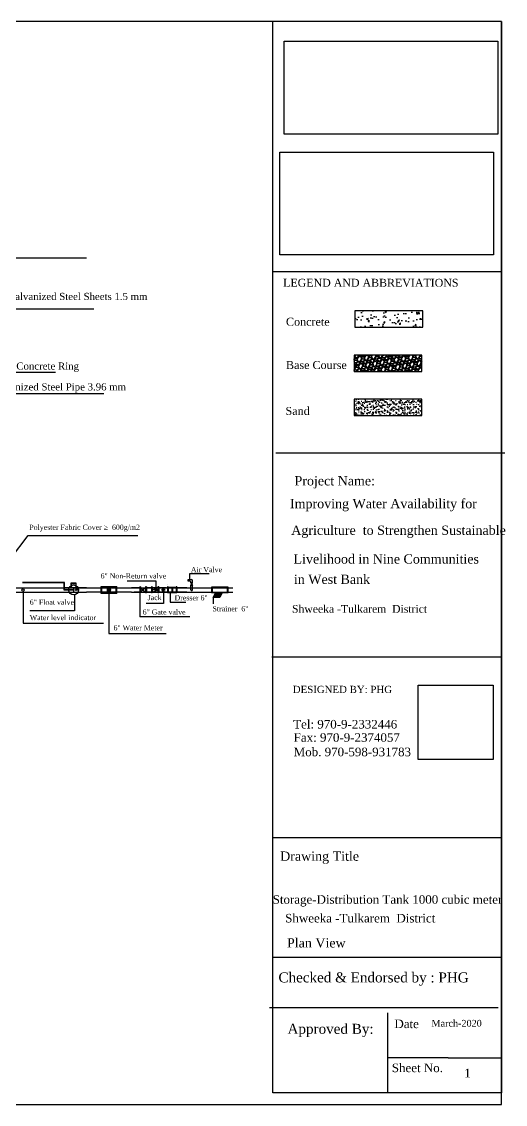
# Model space of a CAD drawing. Header units: centimetres. Extents: x 19229 to 39050, y 7691 to 15397.
# Drawn here: x 37359 to 39050, y 11608 to 15397 of the extents above; entities that cross this region are included whole.
import ezdxf
from ezdxf.enums import TextEntityAlignment as Align

# ---------------------------------------------------------------- set-up
doc = ezdxf.new("R2010")
doc.units = ezdxf.units.CM
doc.layers.get('0').update_dxf_attribs({"linetype": 'CONTINUOUS'})
for name, color, linetype in [('DIM6', 180, 'CONTINUOUS'), ('FRAME', 7, 'CONTINUOUS'), ('TEXT', 7, 'CONTINUOUS')]:
    doc.layers.add(name, color=color, linetype=linetype)
doc.styles.get("Standard").update_dxf_attribs({"font": 'times.ttf', "height": 20})
doc.styles.add('style3', font='times.ttf', dxfattribs={"height": 25})
picture_1 = doc.add_image_def('image1.jpg', size_in_pixel=(1648, 719))
picture_2 = doc.add_image_def('image2.jpg', size_in_pixel=(712, 343))
picture_3 = doc.add_image_def('image3.jpg', size_in_pixel=(345, 343))

msp = doc.modelspace()

# ---------------------------------------------------------------- hatches: boundary and pattern name
at = {"ltscale": 20}
h = msp.add_hatch(dxfattribs=at)
h.set_pattern_fill('AR-CONC', scale=0.3, angle=0.05)
h.set_pattern_definition([(50.05, (-9758.573, -7235.83), (54.659553, -4.734028), [5.715, -62.865]), (355.05, (-9758.573, -7235.83), (-10.62304, 57.307805), [4.572, -50.292175]), (100.50144, (-9754.02, -7236.226), (44.03651, 52.573775), [4.857, -53.427073]), (46.2342, (-9758.586, -7220.59), (81.33469, -12.541725), [8.5725, -94.2975]), (96.68556, (-9751.81, -7221.64), (71.15644, 74.28996), [7.28551, -80.14068]), (351.23415, (-9758.59, -7220.59), (71.15644, 74.28996), [6.85799, -75.43792]), (21.05, (-9750.963, -7224.395), (45.511073, -30.639855), [5.715, -62.865]), (326.05, (-9750.963, -7224.395), (18.49238, 55.27255), [4.572, -50.292]), (71.50144, (-9747.17, -7226.95), (64.003454, 24.632694), [4.857, -53.42698]), (37.55, (-9758.573, -7235.832), (0.904444, 25.3673106), [0, -49.6824, 0, -51.054, 0, -50.4825]), (7.55, (-9758.573, -7235.832), (20.019664, 30.071654), [0, -29.1084, 0, -48.5394, 0, -19.2405]), (327.55, (-9775.566, -7235.846), (40.678663, -1.683125), [0, -19.05, 0, -59.436, 0, -78.867]), (317.55, (-9783.186, -7235.853), (44.43208, 7.666725), [0, -24.765, 0, -39.4716, 0, -56.007])])
h.paths.add_polyline_path([(38761.5, 14385.3), (38524.8, 14385.3), (38524.8, 14328.1), (38761.5, 14328.1)])
h = msp.add_hatch(dxfattribs=at)
h.set_pattern_fill('GRAVEL', angle=10)
h.set_pattern_definition([(238.0127875, (-9744.9737, -7207.6417), (-160.416962016, -260.41236203), [3.417214, -338.304836]), (194.969741, (-9746.7839, -7210.5401), (295.758739035, 77.942082883), [5.864047, -580.540489]), (142.510447, (-9752.449, -7212.0548), (298.658470194, -231.04864895), [4.134815, -409.347228]), (277.273689, (-9761.1018, -7220.0285), (-63.199157275, 504.69300225), [5.340045, -528.664374]), (302.8336542, (-9760.4257, -7225.3256), (-177.998549195, 278.116084548), [5.236337, -518.398077]), (7.273689, (-9757.5865, -7229.7254), (-504.69300225, -63.199157275), [5.340045, -528.664374]), (47.6942405, (-9752.2894, -7229.0493), (-281.0768829, -307.479797547), [7.061937, -699.131153]), (82.2553284, (-9747.5361, -7223.8266), (78.064216855, 581.185218366), [6.667195, -660.052566]), (131.4295656, (-9746.6377, -7217.2202), (-257.451563703, 289.89821032), [5.35813, -530.455457]), (185.2363583, (-9750.1832, -7213.2028), (279.56594991, 23.50318387), [6.117133, -299.73937]), (232.3974378, (-9756.27476, -7213.7611), (-251.652102267, -328.083250753), [7.910779, -783.167725]), (148.814075, (-9736.2937, -7215.912), (-201.56280075, 119.21005558), [2.700045, -267.305658]), (181.4692344, (-9738.6036, -7214.514), (334.00484747, 7.31039447), [5.13682, -508.54639]), (235, (-9743.739, -7214.646), (4.410664, -25.014117), [3.592093, -32.328931]), (213.1985905, (-9746.019, -7211.9527), (116.24925721, 72.0815524), [1.934413, -191.506224]), (301.801409, (-9747.6376, -7213.012), (-38.24610807, 70.63168706), [2.735656, -134.04753]), (40.963757, (-9746.196, -7215.337), (66.22102336, 63.260225), [4.443197, -143.662982]), (171.565051, (-9742.841, -7212.424), (54.4388976, -16.1927895), [3.212871, -77.108981]), (26.3895403, (-9762.1458, -7215.5701), (236.909178127, 119.148987907), [4.50088, -445.588267]), (80.346176, (-9758.114, -7213.5696), (-51.539166876, -292.79794104), [3.77599, -373.822157]), (303.1985905, (-9743.723, -7207.4212), (-72.0815524, 116.24925721), [3.868801, -189.571836]), (353.6104597, (-9741.6046, -7210.6585), (-263.373160405, 30.935713634), [4.50088, -445.588267]), (349.443955, (-9759.4112, -7231.0788), (-133.89191206, 27.97491529), [4.340352, -212.677343]), (304.7751406, (-9755.1443, -7231.874), (-173.58788561, 253.101967534), [3.636721, -360.035934]), (76.8014095, (-9739.0622, -7232.3912), (27.97491528, 133.89191206), [3.868801, -189.571836]), (27.3540246, (-9738.1788, -7228.6246), (-307.540865183, -157.39509599), [4.257827, -421.52376]), (79.443955, (-9751.319, -7234.5524), (-27.97491529, -133.89191206), [2.170176, -214.847519]), (111.309932, (-9740.563, -7232.656), (-42.6567718, 95.645804), [1.295146, -128.21995]), (175.963757, (-9741.034, -7231.449), (79.4530145, -11.7821258), [5.236337, -99.490546]), (196.009006, (-9746.257, -7231.0807), (245.73050555, 69.120754067), [4.85267, -480.413649]), (313.690068, (-9745.799, -7217.588), (-33.8354444, 45.6175701), [3.663239, -87.917764]), (3.1572266, (-9743.2686, -7220.237), (434.061315175, 24.953049286), [6.395568, -633.160091]), (70.945396, (-9736.8828, -7219.8848), (-69.18182172, -192.74147334), [2.615082, -258.893923]), (100, (-9736.03, -7217.413), (-29.424781, 20.603453), [1.524, -23.876]), (130.256437, (-9746.8897, -7230.4185), (130.931113684, -157.456163644), [3.52867, -349.339408]), (58.0127875, (-9749.17, -7227.7255), (160.416962017, 260.41236203), [6.834429, -334.887622]), (10, (-9745.55, -7221.93), (20.603453, 29.424781), [6.604, -18.796]), (335.3048465, (-9739.0458, -7220.782), (281.015815325, -130.992181206), [4.016096, -397.593167]), (264.054604, (-9735.397, -7222.46), (-7.37146207, -104.46713142), [3.698291, -181.2165]), (217.6459754, (-9735.7801, -7226.1383), (-431.1615845, -333.943779777), [6.021451, -596.124644]), (185.4260787, (-9740.5479, -7229.8161), (-329.594183757, -32.32451134), [6.370295, -630.658465])])
h.paths.add_polyline_path([(38758.4, 14229.2), (38521.7, 14229.2), (38521.7, 14172), (38758.4, 14172)])
h = msp.add_hatch(dxfattribs=at)
h.set_pattern_fill('AR-SAND', scale=0.3, angle=0.05)
h.set_pattern_definition([(37.55, (-9758.573, -7235.832), (-0.492822, 14.6819726), [0, -11.5824, 0, -12.954, 0, -12.3825]), (7.55, (-9758.573, -7235.832), (13.466927, 21.516513), [0, -6.2484, 0, -10.4394, 0, -4.0005]), (327.55, (-9767.946, -7235.84), (23.7297244, 0.0638237), [0, -3.81, 0, -13.716, 0, -17.907]), (317.55, (-9767.946, -7235.84), (22.9008486, 6.707867), [0, -1.905, 0, -8.9916, 0, -10.287])])
h.paths.add_polyline_path([(38758.4, 14076.1), (38521.7, 14076.1), (38521.7, 14018.9), (38758.4, 14018.9)])
h = msp.add_hatch()
h.set_pattern_fill('AR-SAND', scale=0.05)
h.set_pattern_definition([(37.5, (13928.852, 756.871), (-0.08000156, 2.44706619), [0, -1.9304, 0, -2.159, 0, -2.06375]), (7.5, (13928.852, 756.871), (2.2476164, 3.5841255), [0, -1.0414, 0, -1.7399, 0, -0.66675]), (327.5, (13927.29, 756.871), (3.95496185, 0.00718592), [0, -0.635, 0, -2.286, 0, -2.9845]), (317.5, (13927.29, 756.871), (3.81778226, 1.1146466), [0, -0.3175, 0, -1.4986, 0, -1.7145])])
h.paths.add_polyline_path([(38057.3, 13396.7), (38039.2, 13396.7), (38032.4, 13384), (38050.5, 13384)])
at = {"layer": 'DIM6', "linetype": 'Continuous', "lineweight": 50}
h = msp.add_hatch(color=7, dxfattribs=at)
edge = h.paths.add_edge_path()
edge.add_arc((37854.7, 13408.4), 3.34, 0, 360)

# ---------------------------------------------------------------- linework, layer by layer
at = {"color": 7, "ltscale": 100}
for p, q in [((36820.5, 14570.4), (37586.1, 14570.4)), ((37202.2, 14096), (37646.7, 14096))]:
    msp.add_line(p, q, dxfattribs=at)
at = {"color": 7}
for p, q in [((37084.7, 14391.8), (37611.9, 14391.8)), ((37161.2, 14170.1), (37477.9, 14170.1)), ((37947.1, 13465.4), (38014.7, 13465.4)), ((36934, 13415.7), (37585.9, 13415.7)), ((37509, 13434.4), (37362, 13434.4)), ((37507.7, 13433.1), (37362, 13433.1)), ((37507.7, 13407.5), (37507.7, 13433.1)), ((37509, 13408.8), (37509, 13434.4)), ((37550.5, 13432.4), (37531.1, 13432.4)), ((37531.1, 13432.4), (37531.1, 13418)), ((37532.1, 13430.9), (37549.1, 13430.9)), ((37532.1, 13430.9), (37532.1, 13418)), ((37541, 13415.7), (37541, 13400.7)), ((37541.1, 13432.4), (37541.1, 13430.9)), ((37541.1, 13432.4), (37546.1, 13430.9)), ((37546.1, 13432.4), (37541.1, 13430.9)), ((37546.1, 13432.4), (37546.1, 13430.9)), ((37546.1, 13430.9), (37546.1, 13432.4)), ((37549.1, 13430.9), (37549.1, 13418)), ((37550.5, 13418), (37550.5, 13432.4)), ((37585.9, 13415.7), (37743.2, 13415.7)), ((37637.6, 13420.7), (37691.6, 13420.7)), ((37637.6, 13395.7), (37637.6, 13420.7)), ((37639.6, 13395.7), (37639.6, 13420.7)), ((37662.5, 13409.4), (37659.9, 13410.9)), ((37659.9, 13410.9), (37662.5, 13409.4)), ((37663.4, 13410.2), (37661.9, 13412.8)), ((37661.9, 13412.8), (37663.4, 13410.2)), ((37664.6, 13410.6), (37664.6, 13413.6)), ((37664.6, 13410.6), (37664.6, 13413.6)), ((37665.8, 13410.2), (37667.3, 13412.8)), ((37667.3, 13412.8), (37665.8, 13410.2)), ((37666.6, 13409.4), (37669.2, 13410.9)), ((37689.6, 13395.7), (37689.6, 13420.7)), ((37691.6, 13395.7), (37691.6, 13420.7)), ((37829.4, 13439.1), (37728.3, 13439.1)), ((37743.2, 13415.7), (38097.5, 13415.7)), ((37872.1, 13417.4), (37899.1, 13417.4)), ((37884.3, 13415.7), (37884.3, 13400.7)), ((37885.3, 13415.7), (37885.3, 13400.7)), ((37886.3, 13415.7), (37886.3, 13400.7)), ((36934, 13400.7), (37585.9, 13400.7)), ((37364.4, 13404), (37364.4, 13292.3)), ((37541, 13407.5), (37507.7, 13407.5)), ((37541, 13408.8), (37509, 13408.8)), ((37543.6, 13390.9), (37543.6, 13335.2)), ((37558.5, 13409.4), (37548.1, 13409.4)), ((37558.5, 13406.9), (37548.1, 13406.9)), ((37743.2, 13400.7), (37585.9, 13400.7)), ((37691.6, 13395.7), (37637.6, 13395.7)), ((37659.2, 13408.2), (37662.2, 13408.2)), ((37662.2, 13408.2), (37659.2, 13408.2)), ((37659.2, 13408.2), (37662.2, 13408.2)), ((37662.5, 13407), (37659.9, 13405.5)), ((37659.9, 13405.5), (37662.5, 13407)), ((37661.9, 13403.5), (37663.4, 13406.1)), ((37664.6, 13402.8), (37664.6, 13405.8)), ((37664.6, 13405.8), (37664.6, 13402.8)), ((37664.6, 13395.7), (37664.6, 13256.3)), ((37665.8, 13406.1), (37667.3, 13403.5)), ((37667.3, 13403.5), (37665.8, 13406.1)), ((37666.6, 13407), (37669.2, 13405.5)), ((37669.2, 13405.5), (37666.6, 13407)), ((37666.9, 13408.2), (37669.9, 13408.2)), ((37669.9, 13408.2), (37666.9, 13408.2)), ((37743.2, 13400.7), (38097.5, 13400.7)), ((37772.1, 13397.7), (37772.1, 13314.4)), ((37855.2, 13405.1), (37855.2, 13361.2)), ((37872.1, 13399), (37899.1, 13399)), ((37878.8, 13396.2), (37878.8, 13364.9)), ((38029.1, 13382), (38029.1, 13359.7)), ((37543.6, 13335.2), (37387.7, 13335.2)), ((37855.2, 13361.2), (37794.5, 13361.2)), ((37878.8, 13364.9), (37933.9, 13364.9)), ((37947, 13314.4), (37772.1, 13314.4)), ((37364.4, 13292.3), (37645.7, 13292.3)), ((37664.6, 13256.3), (37864.6, 13256.3))]:
    msp.add_line(p, q, dxfattribs=at)
at = {"color": 7, "ltscale": 20}
for p, q in [((37320.3, 13517.6), (37382.5, 13598.5)), ((37382.5, 13598.5), (37765.6, 13598.5))]:
    msp.add_line(p, q, dxfattribs=at)
msp.add_lwpolyline([(39036.7, 15396.6), (39036.7, 11649), (38237, 11649)])
for points in [[(38524.8, 14328.1), (38761.5, 14328.1), (38761.5, 14385.3), (38524.8, 14385.3)], [(38521.7, 14172), (38758.4, 14172), (38758.4, 14229.2), (38521.7, 14229.2)], [(38521.7, 14018.9), (38758.4, 14018.9), (38758.4, 14076.1), (38521.7, 14076.1)]]:
    msp.add_lwpolyline(points, close=True, dxfattribs=at)
at = {"color": 7}
for points in [[(38023.2, 13398.7), (38081, 13398.7), (38081, 13417.7), (38023.2, 13417.7)], [(38025.2, 13400.7), (38079, 13400.7), (38079, 13415.7), (38025.2, 13415.7)], [(37663.5, 13407.6), (37665.7, 13407.6), (37665.7, 13409), (37663.5, 13409)], [(38029.1, 13382), (38038, 13398.7), (38060.7, 13398.7), (38051.7, 13382)], [(38029.1, 13382), (38038, 13398.7), (38060.7, 13398.7), (38051.7, 13382)], [(38038, 13398.7), (38060.7, 13398.7), (38051.7, 13382), (38029.1, 13382)], [(38032.4, 13384), (38039.2, 13396.7), (38057.3, 13396.7), (38050.5, 13384)]]:
    msp.add_lwpolyline(points, close=True, dxfattribs=at)
for centre, radius in [((37364.4, 13408), 3.98), ((37541, 13408.2), 17.5), ((37664.6, 13408.2), 5.39), ((37664.6, 13408.2), 2.39), ((37549.4, 13408.2), 1.79)]:
    msp.add_circle(centre, radius, dxfattribs=at)
for p in [(37659.9, 13410.9), (37661.9, 13412.8), (37664.6, 13413.6), (37667.3, 13412.8), (37669.2, 13410.9), (37659.2, 13408.2), (37659.9, 13405.5), (37661.9, 13403.5), (37664.6, 13402.8), (37667.3, 13403.5), (37669.2, 13405.5), (37669.9, 13408.2)]:
    msp.add_point(p, dxfattribs=at)
at = {"layer": 'DIM6', "color": 7, "linetype": 'Continuous'}
for p, q in [((37947.1, 13444.2), (37947.1, 13465.4)), ((37585.9, 13415.7), (37509.9, 13415.7)), ((37775.1, 13415.7), (37743.2, 13415.7)), ((37775.1, 13418.7), (37772.1, 13418.7)), ((37772.1, 13418.7), (37772.1, 13397.7)), ((37775.1, 13418.7), (37775.1, 13397.7)), ((37775.1, 13415.7), (37792.9, 13400.7)), ((37792.9, 13415.7), (37775.1, 13400.7)), ((37795.9, 13418.7), (37792.9, 13418.7)), ((37792.9, 13418.7), (37792.9, 13397.7)), ((37865.9, 13415.7), (37792.9, 13415.7)), ((37795.9, 13418.7), (37795.9, 13397.7)), ((37812.9, 13418.7), (37812.9, 13397.7)), ((37815.9, 13418.7), (37812.9, 13418.7)), ((37815.9, 13418.7), (37815.9, 13397.7)), ((37835.9, 13408.2), (37815.9, 13415.7)), ((37829.4, 13415.7), (37829.4, 13439.1)), ((37835.9, 13418.7), (37835.9, 13397.7)), ((37838.9, 13418.7), (37835.9, 13418.7)), ((37838.9, 13418.7), (37838.9, 13397.7)), ((37869.1, 13418.7), (37869.1, 13397.7)), ((37872.1, 13418.7), (37869.1, 13418.7)), ((37870.9, 13428.2), (37870.9, 13428.2)), ((37937.4, 13415.7), (37870.9, 13415.7)), ((37872.1, 13418.7), (37872.1, 13397.7)), ((37899.1, 13418.7), (37899.1, 13397.7)), ((37902.1, 13418.7), (37899.1, 13418.7)), ((37902.1, 13418.7), (37902.1, 13397.7)), ((37941, 13439.2), (37941, 13444.2)), ((37941, 13444.2), (37953.1, 13444.2)), ((37948.1, 13439.2), (37941, 13439.2)), ((37951.1, 13433.2), (37951.1, 13436.2)), ((37956.1, 13433.2), (37951.1, 13433.2)), ((37951.1, 13433.2), (37956.1, 13423.2)), ((37951.1, 13423.2), (37956.1, 13433.2)), ((37951.1, 13408.2), (37951.1, 13423.2)), ((37956.1, 13423.2), (37951.1, 13423.2)), ((37956.1, 13423.2), (37951.1, 13423.2)), ((37956.1, 13433.2), (37956.1, 13441.2)), ((37956.1, 13408.2), (37956.1, 13423.2)), ((37775.1, 13400.7), (37752.3, 13400.7)), ((37775.1, 13397.7), (37772.1, 13397.7)), ((37795.9, 13408.2), (37792.9, 13408.2)), ((37937.4, 13400.7), (37792.9, 13400.7)), ((37795.9, 13397.7), (37792.9, 13397.7)), ((37838.9, 13408.2), (37812.9, 13408.2)), ((37815.9, 13397.7), (37812.9, 13397.7)), ((37815.9, 13400.7), (37835.9, 13408.2)), ((37838.9, 13397.7), (37835.9, 13397.7)), ((37872.1, 13397.7), (37869.1, 13397.7)), ((37902.1, 13397.7), (37899.1, 13397.7))]:
    msp.add_line(p, q, dxfattribs=at)
at = {"layer": 'DIM6', "color": 7, "linetype": 'Continuous', "lineweight": 50}
msp.add_circle((37854.7, 13408.4), 3.34, dxfattribs=at)
at = {"layer": 'DIM6', "color": 7, "linetype": 'Continuous'}
for centre, radius, start, end in [((37948.1, 13436.2), 3, 0, 90), ((37953.1, 13441.2), 3, 0, 90), ((37953.6, 13408.8), 2.59, 195.0718, 344.9282)]:
    msp.add_arc(centre, radius, start, end, dxfattribs=at)
at = {"layer": 'FRAME', "linetype": 'Continuous', "ltscale": 0.05}
for p, q in [((38230.7, 15396.6), (34074.9, 15396.6)), ((38230.7, 15396.6), (38230.7, 15396.6)), ((39036.7, 15396.6), (38230.7, 15396.6)), ((38237, 11649), (38237, 15396.6)), ((39036.7, 14197.4), (39036.7, 15396.6)), ((39036.7, 11608.4), (39036.7, 14197.4))]:
    msp.add_line(p, q, dxfattribs=at)
at = {"layer": 'FRAME', "color": 0}
for p, q in [((39036.7, 11608.4), (39036.7, 15396.6)), ((34074.9, 11608.4), (39036.7, 11608.4))]:
    msp.add_line(p, q, dxfattribs=at)
at = {"layer": 'FRAME', "color": 7}
for p, q in [((39036.7, 14197.4), (39036.7, 15396.6)), ((39036.7, 11608.4), (39036.7, 14197.4)), ((38850.4, 11770.7), (38640, 11770.7))]:
    msp.add_line(p, q, dxfattribs=at)
at = {"layer": 'FRAME'}
for p, q in [((38237, 14522.2), (39036.7, 14522.2)), ((38248.5, 13888.2), (39048.2, 13888.2)), ((39033.5, 13172.6), (38233.7, 13172.6)), ((38236.7, 12542.2), (39036.5, 12542.2)), ((39038.2, 12122.2), (38238.4, 12122.2)), ((39025.6, 11946.2), (38225.8, 11946.2)), ((38640, 11649), (38640, 11928.1)), ((38850.4, 11770.7), (39036.7, 11770.7))]:
    msp.add_line(p, q, dxfattribs=at)

# ---------------------------------------------------------------- texts
at = {"color": 7, "style": 'style3'}
for s, height, p in [('Corrugated Galvanized Steel Sheets 1.5 mm', 25, (37130.1, 14422.7)), ('Reinforced Concrete Ring', 25, (37163.5, 14179.1)), ('4" Galvanized Steel Pipe 3.96 mm', 25, (37203.4, 14106.3)), ('Polyester Fabric Cover ≥  600g/m2  ', 18, (37386, 13618.5)), ('Air Valve', 18, (37950.9, 13470.4)), ('6" Non-Return valve', 18, (37635.2, 13448.3)), ('6" Float valve', 18, (37387.7, 13356.3)), ('Jack', 18, (37799.8, 13372.5)), ('Dresser 6"', 18, (37893.9, 13371.7)), ('6" Gate valve', 18, (37782.4, 13322)), ('Strainer  6"', 18, (38026.6, 13333.4)), ('Water level indicator', 18, (37387.7, 13302.5)), ('6" Water Meter', 18, (37680.6, 13266.9)), ('Tel: 970-9-2332446', 30, (38308.7, 12923.4)), ('Fax: 970-9-2374057', 30, (38310.5, 12876.9)), ('Mob. 970-598-931783', 30, (38310.5, 12826.4)), ('Storage-Distribution Tank 1000 cubic meter', 30, (38237, 12310.2)), ('Shweeka -Tulkarem  District', 30, (38280.8, 12244.8, 3277.3)), ('Sheet No.', 30, (38653.6, 11721)), ('1', 30, (38906.8, 11702.9))]:
    msp.add_text(s, height=height, dxfattribs=at).set_placement(p)
for s, height, p in [('Checked & Endorsed by : PHG', 35, (38589.8, 12047.8)), ('Date ', 30, (38711.1, 11889.9)), ('Approved By: ', 35, (38446, 11867.9))]:
    msp.add_text(s, height=height, dxfattribs=at).set_placement(p, align=Align.MIDDLE)
at = {"layer": 'FRAME', "color": 7}
for s, height, p in [('LEGEND AND ABBREVIATIONS', 27.581, (38273.5, 14469.3)), ('Concrete', 28, (38283.5, 14332.7)), ('Base Course', 28, (38283.5, 14181.2)), ('Sand', 28, (38281.9, 14020.5))]:
    msp.add_text(s, height=height, rotation=359.9956, dxfattribs=at).set_placement(p)
for s, height, p in [('Project Name: ', 32.4, (38313.4, 13773.9, 3932.8)), ('Improving Water Availability for', 32.4, (38297.5, 13694.1, 15074.2)), ('Agriculture  to Strengthen Sustainable  ', 32.4, (38301.9, 13601, 15074.2)), ('Livelihood in Nine Communities', 32.4, (38309.9, 13500.4, 15074.2)), ('in West Bank', 32.4, (38311.2, 13429.3, 15074.2)), ('Shweeka -Tulkarem  District', 27, (38304.7, 13328.5, 3277.3)), ('Drawing Title ', 32.4, (38263.1, 12460.7)), ('Plan View', 32.4, (38287, 12157.2))]:
    msp.add_text(s, height=height, dxfattribs=at).set_placement(p)
at = {"layer": 'FRAME', "style": 'style3', "oblique": 0, "width": 1}
msp.add_text('DESIGNED BY: PHG', height=25.074, rotation=359.9956, dxfattribs=at).set_placement((38307.3, 13047.7))
at = {"layer": 'FRAME', "color": 7}
msp.add_text('March-2020', height=23.55, dxfattribs=at).set_placement((38880.2, 11892.7), align=Align.MIDDLE)

# ---------------------------------------------------------------- pictures from other files: only their frames are drawn
at = {"color": 7, "ltscale": 20}
image = msp.add_image(picture_3, insert=(38746.2, 12814.8), size_in_units=(261.8, 260.3), dxfattribs=at)
image.dxf.flags = 7
at = {"layer": 'TEXT'}
image = msp.add_image(picture_1, insert=(38277.1, 15002.7), size_in_units=(746.9, 325.9), dxfattribs=at)
image.dxf.flags = 7
image = msp.add_image(picture_2, insert=(38261.7, 14580.2), size_in_units=(747.7, 360.2), dxfattribs=at)
image.dxf.flags = 7

doc.saveas('drawing.dxf')
